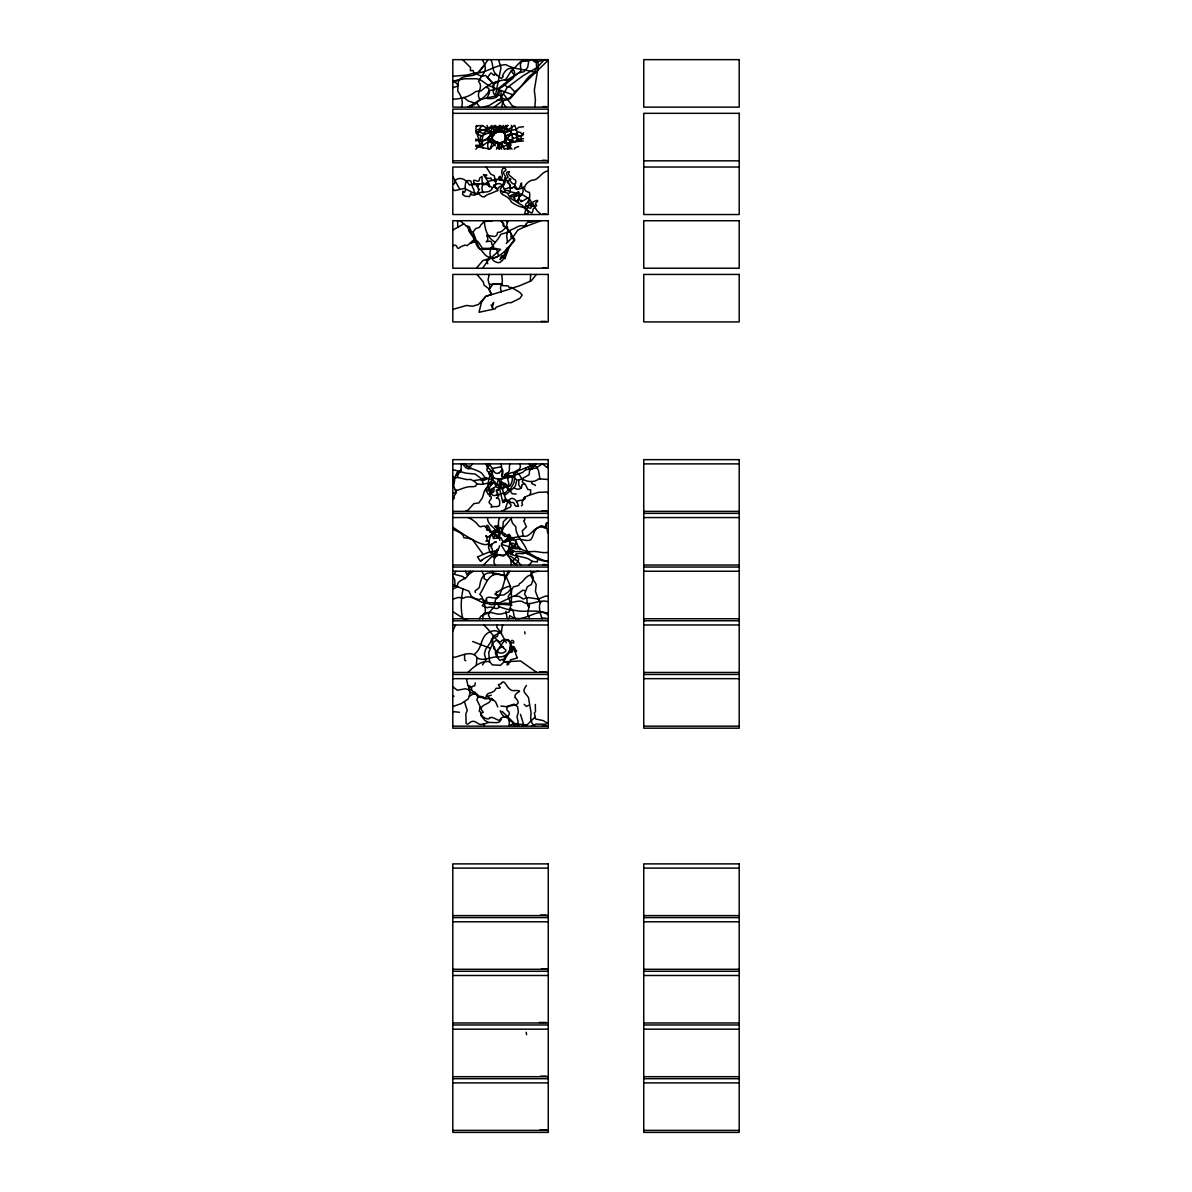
<?xml version="1.0" encoding="UTF-8"?>
<svg xmlns="http://www.w3.org/2000/svg" width="1192" height="1192" viewBox="0 0 1192 1192"><rect width="100%" height="100%" fill="white"/><g stroke="black" fill="none" stroke-linecap="round" stroke-linejoin="round"><path stroke-width="1.5" d="M490.925 133.131C488.362 133.981 493.354 130.256 491.283 125.845M502.294 532.615L503.322 521.783L507.628 517.566M508.373 476.845L507.837 479.512L508.969 484.19L507.3 487.126L507.762 490.314L505.468 492.594L494.784 495.5A7.42 7.42 0 0 1 493.205 495.455C486.872 492.281 488.109 484.682 488.839 478.677C491.521 472.077 496.304 470.453 488.72 471.719C487.9 477.53 496.677 479.705 502.622 478.931L505.11 475.951L508.76 476.845M479.229 618.752L481.076 615.996L488.318 612.882M521.247 138.481L520.859 135.724A2.518 2.518 0 0 1 521.858 135.814L523.526 132.684M485.457 489.927C488.348 493.309 489.003 498.867 490.419 489.569L496.051 486.589L498.688 478.692M498.062 633.146L497.466 636.319L491.819 638.659L490.478 642.473L485.531 649.491L484.414 653.887L486.008 659.832L482.507 664.898M486.351 612.748C491.581 611.332 495.485 614.655 500.64 614.089L509.118 611.988C512.009 603.837 512.158 593.243 509.878 586.062C503.665 587.537 501.042 590.263 498.152 591.411L497.481 592.35L496.245 591.783L496.215 593.542C491.625 594.272 499.225 594.197 498.256 596.268C495.44 601.066 488.139 594.272 485.904 599.099L486.887 600.112L482.209 605.789L487.185 607.726C492.862 605.238 496.289 611.258 499.195 607.011C494.293 602.213 510.489 605.506 511.964 605.089M491.596 126.501L495.827 132.997M508.045 149.164L505.84 140.939L501.012 143.204M504.633 475.757C504.32 472.553 511.562 471.6 507.151 474.938M475.817 133.012C480.078 135.098 478.722 155.899 482.745 136.588C482.983 130.062 499.97 120.452 499.314 131.954M499.567 545.847C498.628 549.631 496.081 555.055 491.834 556.545L483.49 565.053M534.776 107.146L535.432 100.039L534.329 90.19L538.367 65.709L537.801 61.611L534.15 59.645M501.832 487.439L499.061 488.482L496.87 487.096L495.053 484.623L495.142 482.119L492.4 479.646L493.562 478.32M509.789 485.993C508.105 486.083 499.329 481.926 505.691 486.768L506.347 486.41C508.448 482.209 499.82 484.399 501.132 479.214M497.153 656.434L497.034 650.758L505.214 639.493L508.433 639.672L510.355 644.038L509.967 647.658C510.325 652.858 504.588 657.224 499.522 656.911C492.296 655.794 483.892 662.037 477.173 657.939A14.811 14.811 0 0 0 476.07 656.241C469.737 650.072 460.112 656.762 452.811 657.522M504.082 133.087L505.795 132.506A15.183 15.183 0 0 1 506.57 132.312C527.728 123.089 507.27 141.937 523.526 138.674M482.745 618.752L483.177 614.327L485.338 612.196L485.144 606.415L482 596.626L479.735 594.316C485.323 586.837 488.02 570.968 500.61 574.902A15.481 15.481 0 0 0 503.68 575.393L506.183 576.63L510.742 587.149M501.608 630.136L501.37 633.533L506.302 642.816M490.27 618.752L488.422 615.102C489.614 610.557 494.665 607.622 495.663 603.226C492.937 598.578 500.044 598.041 499.657 594.316C503.724 587.343 504.112 578.254 508.433 571.251M475.817 140.284C481.568 141.49 487.617 139.613 489.361 136.38M490.299 133.429C490.15 139.24 482.537 143.785 475.817 139.091M490.001 546.159C489.167 543.731 491 545.787 495.216 541.63M517.119 506.362L518.505 506.287L517.06 502.13L517.85 500.789L522.93 500.029L524.048 497.437L529.486 495.097L530.619 493.19L530.663 489.852L527.803 489.435L525.448 484.563L522.245 481.881L522.752 480.257L519.325 474.625C514.512 468.307 505.319 475.906 500.685 479.288M499.746 481.464L505.497 498.569L506.958 500.238M469.946 107.161L475.474 103.927L480.033 99.502L497.511 95.554L498.643 88.208L520.889 71.088L520.383 64.234L522.588 59.645M497.138 494.412C496.259 497.481 498.45 492.072 498.927 495.38C498.345 495.425 497.973 498.375 496.23 497.869C497.854 498.301 499.865 498.003 499.731 503.337C500.372 508.626 493.98 505.408 491.03 507.27C493.413 504.752 489.525 504.454 488.973 502.13C489.42 500.163 493.846 497.347 489.703 495.872M483.162 483.684L482.075 480.436L479.735 479.72L473 480.689L470.855 479.452L466.757 479.586L457.207 477.351L452.811 479.512M529.054 565.053L532.303 561.387L529.144 559.331C525.747 556.858 514.214 556.634 516.091 554.146C518.609 558.303 510.951 558.869 513.946 563.25M529.591 603.673L527.579 614.327L529.665 618.752M535.461 712.026L535.342 704.442M497.094 147.108C496.99 150.326 504.514 145.573 507.673 144.888C514.169 144.202 506.794 136.141 506.451 140.477C505.661 137.11 504.872 127.887 496.423 132.014C483.594 141.535 502.875 139.151 496.543 149.164M501.668 107.071L502.711 102.08M470.006 686.383C469.112 691.241 466.37 680.125 466.593 678.665M491.611 546.383C490.791 548.827 491.223 547.53 491.983 548.26C493.25 550.764 491.342 558.705 488.556 547.411C488.407 540.721 491.73 529.68 492.594 536.862C493.399 537.07 496.185 537.786 493.995 534.538C490.046 534.448 488.645 521.262 486.098 526.551C487.394 527.087 489.346 531.915 486.604 529.993C488.094 529.412 487.647 528.965 485.651 527.311C484.831 524.182 481.047 528.011 479.08 526.253C476.264 522.32 472.464 519.399 468.233 517.566M508.373 535.119C509.774 532.481 508.954 536.281 510.385 536.326C510.936 535.074 507.539 534.508 506.764 536.028C503.605 538.113 504.529 533.524 503.918 535.581C499.522 534.18 503.203 521.992 498.777 530.112C497.526 528.577 496.334 527.907 495.276 526.193C493.19 524.838 498.256 529.442 497.347 525.448C494.352 528.786 501.117 531.215 497.258 537.979M505.259 134.696C506.362 139.196 500.893 144.187 508.939 143.07C513.007 141.163 508.731 138.212 505.468 138.883M489.644 536.132C488.869 535.908 488.318 538.635 486.738 536.296C484.101 534.329 487.707 537.279 487.111 539.857C484.161 542.643 488.005 540.304 489.048 541.585C488.348 552.283 459.456 531.572 452.811 527.236M517.79 140.403L517.239 138.883M482.238 478.648C482.119 482.7 485.502 479.11 487.379 478.633L488.72 479.08M486.962 125.428L490.076 132.536M511.785 545.221C512.381 547.888 513.082 543.582 514.765 546.323C516.494 546.249 512.486 542.211 515.883 544.967C514.408 542.867 517.105 541.794 515.048 540.378C518.252 542.39 515.555 549.885 528.697 551.524A3.74 3.74 0 0 1 529.933 551.792C537.652 550.451 540.393 553.505 548.26 552.403M489.495 495.827C489.987 492.147 493.652 493.115 493.741 491.536C495.067 486.47 492.326 489.748 491.73 490.091C493.712 494.516 486.5 489.718 490.642 485.636C494.442 482.149 489.256 484.98 489.107 482.76C491.417 482.194 491.521 480.167 492.534 478.722M495.991 184.566L494.308 175.775L490.732 174.106L486.247 167.029M523.094 726.152L523.348 723.544L520.472 714.291M517.388 140.447L517.462 139.419M514.318 125.428L504.261 132.491M487.945 486.41L488.303 488.064M506.049 139.047L506.213 141.505M479.989 140.567L480.748 135.471M499.21 125.428C499.15 129.69 479.333 140.894 492.683 141.58M490.612 531.572C490.717 531.185 496.647 532.079 494.68 530.693C493.205 529.606 493.488 532.854 493.25 533.122M506.183 107.071C501.996 103.421 500.908 97.088 501.042 91.993C501.31 87.686 489.688 89.787 493.592 84.066L487.334 77.554L490.94 72.936L494.158 75.379L495.246 73.978L501.37 78.508L503.277 76.482L502.473 75.856C508.731 62.058 518.386 70.283 513.231 77.763A3.308 3.308 0 0 1 512.396 78.791C507.509 81.861 504.335 86.554 499.075 88.595C500.104 96.82 496.095 99.085 487.319 98.578C486.664 96.656 491.208 91.784 488.899 90.726C488.198 93.512 483.252 98.072 479.303 100.62M489.167 274.428L488.05 279.852L490.27 287.868L489.122 289.507L491.491 294.424L485.934 296.227L478.409 304.526L472.39 306.24L466.668 305.45L452.811 309.399M496.036 180.141L495.902 181.631L495.738 179.262L499.21 179.515L498.733 177.31L500.163 176.237L499.85 179.471L502.532 180.588L507.434 180.499L510.414 186.175L510.221 191.331L508.984 193.268M465.55 511.368L468.322 509.833L473.85 503.635L478.826 502.92L482.417 497.839L484.459 490.925L487.856 485.829M499.254 143.085L502.935 141.788A23.751 23.751 0 0 0 503.62 141.356M506.823 500.685L508.641 500.193L511.07 502.652C515.883 501.132 513.335 506.481 516.807 506.302M505.691 553.878L507.941 550.54M497.451 492.385L496.99 494.576M505.125 134.919C504.395 130.33 497.243 131.06 494.248 134.055C492.013 139.792 485.055 142.131 488.675 149.164M535.357 463.882L532.407 468.754L529.65 469.872M510.087 463.882C508.418 466.936 510.668 469.633 508.209 472.747M485.904 478.677L485.829 477.918M506.272 142.176L505.9 142.936M508.403 137.02C514.84 128.468 513.737 149.015 504.544 141.282M488.541 489.107L489.137 490.761M489.495 536.549C492.877 532.109 496.021 532.392 497.183 536.892M495.514 565.053C491.685 562.207 495.768 556.187 496.349 553.535C498.658 554.101 497.198 555.904 499.686 554.891C503.069 554.727 502.19 558.512 506.525 553.416L510.489 558.973L511.472 565.053M498.986 149.164L498.554 142.995L491.372 140.209M483.594 65.992C479.586 70.075 477.143 75.379 470.318 75.826C456.908 77.286 458.294 80.326 457.743 91.128C461.244 96.001 463.539 101.394 461.542 107.206M505.229 136.544L509.789 133.876A10.311 10.311 0 0 0 510.891 133.727L511.472 134.785L513.111 134.189A16.226 16.226 0 0 0 513.514 133.921L515.495 134.07A3.025 3.025 0 0 1 516.419 133.891L517.358 132.416M496.662 132.386L501.474 127.037L500.148 125.428M475.25 682.927L474.714 685.907C470.736 685.296 470.661 690.153 473.045 691.658L475.25 692.284L475.504 693.476M493.89 134.86C494.367 131.641 500.998 130.077 504.067 131.85A4.708 4.708 0 0 1 504.395 133.608L505.617 134.905L505.572 140.686M508.895 143.055L508.075 148.344L504.186 149.164M518.669 202.893L518.058 199.839L519.503 195.905C518.907 190.482 518.758 190.556 515.942 194.087C513.231 193.357 506.943 197.336 512.337 196.62C513.707 195.384 521.723 194.281 514.408 196.978C511.74 198.781 516.121 197.902 514.81 199.839C515.868 203.027 521.798 203.936 523.884 207.006C525.955 209.002 532.258 214.903 532.466 212.265L533.375 208.645L535.238 207.021M499.82 517.566C495.932 523.362 501.847 532.69 497.556 536.177C495.41 536.951 491.76 530.887 490.061 532.437C490.672 532.064 486.574 527.341 490.21 531.26M548.26 171.037C542.405 171.275 539.931 177.891 534.448 179.962C527.847 179.396 518.654 190.437 529.471 192.434C530.47 196.74 528.652 199.735 528.89 204.547A1.997 1.997 0 0 1 528.324 205.501L523.884 207.006M523.899 483.863L521.679 484.95L521.947 486.44C520.725 490.374 516.464 489.42 513.797 487.841M517.715 548.588L518.773 547.649L519.623 549.601L520.695 549.154L518.401 546.934L510.847 547.292L502.86 544.818L501.459 543.358L502.935 542.002L501.296 537.935L493.175 538.546M491.968 125.428C488.735 130.047 479.124 129.094 477.858 133.862M510.027 604.016L511.562 602.928M498.047 131.969L498.465 129.988M500.491 488.213L502.86 489.078L503.829 487.796M476.249 665.449L477.038 657.686M478.081 696.947L476.815 699.808L480.361 707.005L479.199 710.983L480.525 712.116L480.868 715.453L484.772 720.37L488.467 722.441L496.885 722.65L499.269 722.009L501.281 719.536M482.939 192.806C479.497 182.182 486.053 182.972 492.281 187.725M452.811 584.914L468.873 591.143L471.257 596.164L474.788 598.429L478.916 599.591L481.151 598.697L488.482 602.72L499.344 602.973L513.529 596.089L519.205 596.417L523.124 598.98L528.503 597.579L538.367 599.099L545.876 595.925L548.26 596.581M548.26 522.483L546.368 523.139L545.414 526.968L541.138 525.627L538.665 527.46C533.167 529.308 534.135 535.7 530.812 539.678C526.089 542.449 519.652 536.907 514.199 540.497C507.405 537.264 511.159 548.976 507.107 552.239M521.545 135.739L523.526 134.592M492.475 571.251L492.967 574.931M511.606 652.069L512.873 648.686L512.515 651.666L509.073 652.62L511.279 652.113M508.82 618.752L509.789 615.519C521.455 625.577 536.057 607.369 548.26 613.597M495.336 95.911L500.998 67.75L498.539 59.719M500.297 632.565L500.163 633.161C496.245 629.033 490.121 630.762 486.262 634.144C480.138 640 482.03 648.388 474.759 653.857L474.923 654.855M485.323 477.932L481.926 473.373C477.62 469.425 468.039 469.037 464.984 463.882M502.637 624.966L501.132 631.864L493.071 636.364L491.894 645.528L488.705 652.426L489.659 661.694L492.385 664.898L500.506 665.3L504.156 661.798L520.502 660.919L536.802 672.452M488.094 59.645L479.169 72.22M457.579 220.729L457.803 227.404M516.211 726.152L518.207 721.95L516.985 716.824L518.386 712.056L517.581 706.796L514.214 704.159L506.093 706.662L500.863 705.992M514.408 149.164L514.706 148.046L518.52 146.541M457.683 477.396L457.758 474.401L460.991 471.019L461.334 463.882M491.044 476.04L490.27 474.788C490.627 471.928 486.589 472.419 486.947 469.246L487.558 467.89L485.934 463.882M503.799 487.975C502.577 477.56 497.72 492.356 498.182 490.046C495.425 488.72 496.14 491.864 497.258 492.162M530.678 274.428L530.276 281.148M489.867 717.703C492.505 715.885 497.869 721.175 499.97 720.221C499.582 717.986 506.287 714.097 509.163 720.177L512.515 722.218L514.348 726.152M497.913 478.618L499.88 481.792L498.628 487.617A1.684 1.684 0 0 0 499.448 488.139L502.86 502.622L506.645 500.223L511.115 505.035L510.489 506.973L501.266 511.368M486.768 490.285L486.381 488.497M510.414 142.295L510.981 145.305L507.539 149.164M459.874 189.454L452.811 176.446M509.222 726.152L509.237 718.791M502.92 541.719L507.42 538.814L523.184 535.893L522.26 530.887L526.447 526.789L523.69 520.74L524.808 519.891L524.391 517.566M483.684 726.152L484.339 723.991L488.467 722.441M511.74 589.355L511.338 593.646L509.848 593.646L508.135 596.775C513.32 608.546 507.405 600.932 502.1 603.852C497.273 601.215 492.609 606.981 488.228 603.48C480.287 604.24 471.362 593.258 463.479 598.16L458.667 597.371L452.811 599.144M504.484 132.327L500.908 127.544M496.379 129.69L495.753 125.428M492.296 478.96L492.013 477.545M463.122 588.923C461.289 597.46 460.112 608.844 462.898 618.752M469.141 687.933L468.784 689.855L470.214 692.597L468.307 698.885L461.334 703.578L452.796 706.543M537.681 59.645L536.311 62.729L536.564 66.499A18.908 18.908 0 0 0 536.817 67.795L533.465 73.323C525.478 77.584 523.377 86.614 515.287 91.218C512.441 95.852 507.732 101.856 501.847 97.953M516.508 481.136L515.376 485.963L513.752 488.02L505.497 494.695L504.171 493.861M513.856 538.858C511.085 537.86 512.933 539.812 508.448 539.261M452.811 476.398C456.327 478.543 453.616 483.282 453.72 485.844L454.808 489.271L456.491 490.448L455.359 491.044M505.259 509.103L507.762 501.638L509.237 500.863M528.831 607.071C525.672 604.508 528.712 598.518 524.525 594.167L527.311 586.762L531.423 584.423L533.495 578.209L530.5 571.251M509.207 551.732C506.123 547.098 510.146 560.315 506.898 554.057M482.879 107.161L489.242 105.447L500.491 98.534L507.151 87.582L523.288 75.573L538.248 66.856M504.112 502.204L505.378 500.923M512.5 724.11L513.126 722.456L512.262 721.309L502.07 711.311M526.417 685.385L524.45 688.663C521.813 692.82 529.367 695.606 528.816 699.585L531.081 712.697L530.649 718.478L532.034 723.201L534.478 726.152M505.557 540.661L506.317 539.663M480.167 144.709L479.795 145.558L475.817 145.186M476.219 131.641L476.889 132.372L475.817 131.165M479.616 708.51L480.391 707.512M492.087 142.519L490.985 147.376L488.988 149.164M504.842 126.754L504.752 127.887M452.811 631.104L455.538 624.966M494.173 130.256L490.821 133.817M482.402 140.239L482.402 147.406L483.267 147.823M455.895 571.251L454.271 574.261L452.811 573.888M479.512 145.469L475.817 149.164M515.123 697.394C513.156 692.328 525.583 690.868 515.629 690.466C506.883 692.775 505.736 678.084 501.549 682.882M509.505 476.159L505.78 476.025L505.065 477.187C498.941 479.944 503.903 468.65 501.728 468.292L501.147 463.882M524.197 186.727C520.085 189.796 516.33 190.198 514.989 184.909C515.853 188.559 511.457 184.82 515.227 188.187A9.938 9.938 0 0 0 515.6 188.694C520.964 193.253 521.604 174.36 521.649 187.829C526.492 189.2 518.088 202.804 518.267 193.521M499.299 145.111L500.476 143.129L498.658 143.174M503.233 131.939L507.628 125.428M473.537 231.397L475.757 228.536L479.586 227.329A12.605 12.605 0 0 1 481.106 224.692L484.28 221.652L492.356 220.729M452.811 477.918L455.18 476.889L456.938 472.688L461.021 470.155M491.432 546.04C490.508 546.487 493.801 542.837 490.404 545.355M505.974 227.851L507.986 220.729M538.367 66.126L544.476 59.6M499.791 128.557L506.019 127.738L510.727 131.507A1.773 1.773 0 0 0 510.981 132.684L510.891 133.727M492.445 139.851L491.879 140.775M510.325 187.561C507.971 187.219 504.082 191.018 503.397 187.025C501.012 181.437 495.365 183.359 492.668 187.606C490.27 194.281 482.343 190.735 478.841 193.179C476.204 194.639 473.209 192.076 473.939 189.722C471.764 186.757 472.017 184.581 470.81 180.975C464.805 178.517 464.791 185.728 465.521 190.347L464.344 192.508L462.883 191.167L462.749 194.594L465.133 196.233L469.618 196.576L470.736 193.268L471.406 194.817L474.371 195.25L478.111 193.372L482.194 196.74L484.578 196.755M509.938 486.008C512.188 482.82 514.229 475.846 509.64 476.01M513.737 538.456C507.971 533.942 509.595 543.999 511.904 543.388C516.151 542.822 508.775 544.208 511.577 545.072M469.618 696.217L473.507 693.699L476.1 693.416L479.035 696.143L483.222 696.873L484.623 698.78L491.685 698.542L495.559 701.835L497.824 707.005M454.808 489.271C459.158 493.697 452.587 494.248 454.301 498.316L452.811 499.537M515.212 697.558C526.074 709.061 502.771 702.192 507.36 710.492A2.905 2.905 0 0 0 507.911 711.043C512.337 713.248 504.976 723.365 500.253 710.804M506.272 243.451L513.439 236.418L517.79 230.086L523.646 227.3L527.654 222.248L531.349 222.293L535.133 220.729M508.731 476.845L509.52 475.742L513.573 475.653L522.603 472.434L525.627 469.752L525.791 468.292M503.769 188.649L504.976 190.69L502.964 192.687M510.221 652.039C507.837 653.44 510.042 650.296 509.893 652.441M514.765 596.104L522.871 590.189L525.359 590.785M491.64 138.793L488.511 139.151M490.97 148.285L491.134 146.974M548.26 60.122L519.638 87.895L510.295 98.593L501.847 101.275L494.158 107.161M505.185 578.284L509.952 571.251M501.817 127.261L501.668 126.233M534.284 712.741L535.268 716.824L525.761 726.152M491.342 140.12L488.467 139.717L488.348 140.894L490.404 142.608L492.46 140.433M482.611 268.23L488.243 260.214L500.61 249.411C493.712 247.564 486.083 250.409 479.765 248.979C474.342 245.15 475.519 235.539 469.514 231.397L467.428 226.838L459.963 220.729M498.465 127.619L494.367 130.792M498.897 641.49C497.928 638.361 489.718 642.503 494.293 647.45C492.907 650.668 499.239 650.847 495.35 651.815C495.172 654.885 497.779 658.371 500.074 660.547C503.903 657.12 502.175 663.02 503.918 658.803C508.671 658.818 500.431 656.166 506.168 656.36L507.136 654.095C512.62 649.625 498.077 664.913 507.732 661.962L506.987 664.927L508.716 664.287L509.044 662.037L510.474 661.843L510.504 659.846L517.477 657.969L516.866 656.956C515.391 652.501 514.855 653.618 516.658 650.638C515.48 650.579 515.659 648.523 515.138 652.054C512.784 649.402 517.85 647.196 513.216 648.672C516.687 646.6 511.398 645.483 512.366 647.882C512.649 649.118 512.56 648.433 511.368 650.743C508.567 653.991 513.365 642.861 511.279 646.705C510.414 642.652 511.606 642.473 513.558 642.92C514.75 641.296 511.8 639.061 510.936 641.311C509.833 645.334 510.042 638.405 504.514 640.745C501.623 637.929 501.266 643.874 498.897 641.624M510.042 191.689L521.798 194.326L529.188 198.766L528.667 200.032M467.815 672.452C473.716 666.969 480.853 660.413 489.659 661.694M494.978 88.923L493.041 91.516L493.95 94.064L500.998 95.688M514.735 125.428L516.27 129.392L515.6 130.032M510.668 131.418L511.919 128.11L511.383 125.428M499.761 540.348C498.405 529.784 506.749 525.389 511.547 517.566M489.897 133.027C482.7 134.875 474.267 132.014 482.551 125.428M501.832 682.733C500.64 685.445 496.587 683.403 499.165 686.13C502.622 689.363 496.617 687.784 496.021 688.35C493.309 695.01 486.306 690.436 485.874 698.229L477.828 696.918L476.055 694.429L470.184 692.239M517.224 139.911L516.538 140.79A15.809 15.809 0 0 0 516.047 141.178L515.004 141.699M487.826 485.502L489.033 484.652C493.965 483.714 496.781 480.838 489.346 483.043L480.719 484.384L477.009 483.818L475.429 486.291L472.255 486.738C466.608 486.098 461.662 489.182 456.491 490.448M520.219 136.052L513.141 138.615L510.265 141.535M536.43 274.428L531.26 280.85L519.012 285.976A100.083 100.083 0 0 0 509.505 289.194L485.8 296.391L481.613 301.755L479.02 312.289L495.321 308.773L496.051 307.283L508.582 302.574L510.847 302.783L519.757 298.492L522.156 295.095L519.548 292.174L511.204 287.406L509.148 287.466L507.896 285.797L502.786 285.707L502.368 284.262L492.862 284.158L490.27 287.883M475.817 140.954L477.485 139.717M486.232 463.882L488.258 466.802L487.453 468.337M500.297 483.654L497.898 485.323L495.291 483.326M502.979 483.892L500.387 483.371M524.927 498.867C521.515 501.221 521.56 502.83 522.573 504.752L521.396 505.855M531.572 59.645L527.281 61.105L520.844 61.388L510.429 72.101L505.84 79.372L499.388 80.967L494.203 83.887L493.145 89.862L488.854 90.637L488.795 88.327L486.023 87.269L492.534 82.591L485.517 75.424L481.702 76.377L474.297 73.055L466.996 75.051L452.856 76.258M488.631 248.621L492.609 247.429M480.987 561.074C485.904 555.859 493.786 555.919 497.466 549.184M526.655 725.123L524.644 724.736L521.679 726.152M508.358 539.261L507.42 538.814M513.245 560.195L512.724 561.208L510.489 558.973M491.581 143.427L492.847 142.876L495.321 145.841M508.001 125.428L500.774 127.693L500.789 131.865M467.935 107.086L479.363 100.247M511.398 560.195L512.843 561.849A5.141 5.141 0 0 1 514.05 563.414C516.36 565.827 521.366 558.154 516.523 557.096M535.074 465.267L536.385 463.882M491.149 147.629L497.198 142.057M488.258 466.802L489.688 463.882M525.627 469.752L536.057 468.069L542.226 463.882M548.26 722.441L545.4 724.274L536.042 724.08L531.662 726.152M511.413 187.964C516.508 185.579 508.522 191.435 509.833 184.507C509.148 183.3 505.855 182.331 507.792 181.795C508.209 180.096 513.707 179.009 509.148 178.681C509.744 180.454 512.053 183.672 512.947 183.866C516.762 185.281 516.985 179.262 513.484 179.009C513.037 177.101 505.93 174.851 509.431 171.678C505.125 171.514 506.406 174.464 508.135 177.221C504.574 178.726 505.602 181.765 504.127 184.745C499.21 189.513 497.958 190.66 507.658 193.119C508.865 197.917 517.507 204.83 518.863 198.364C519.146 201.791 523.303 199.615 520.8 200.912C519.444 204.89 533.897 191.316 527.356 202.625A3.665 3.665 0 0 1 526.775 203.296C522.781 204.95 528.98 208.689 528.324 205.709C532.794 205.844 527.922 202.402 532.273 203.087C532.66 201.478 540.736 198.334 536.549 202.446C533.524 203.743 537.771 205.56 536.46 205.858C533.852 208.585 533.211 201.284 531.736 204.622C531.781 204.92 535.61 207.468 530.872 205.754C532.168 208.779 529.829 208.525 527.922 207.512C524.286 207.542 532.064 214.933 525.21 213.86C523.288 213.74 528.607 208.451 522.871 207.289C520.01 206.767 515.689 205.277 511.502 202.148C507.509 194.236 500.297 196.218 500.387 190.526M452.811 230.011L463.762 223.947M495.336 248.755C497.988 249.873 497.377 253.762 498.777 256.116L492.177 258.887C493.473 262.031 500.461 264.579 501.534 260.675L502.458 260.675C506.719 251.423 497.481 262.717 500.67 258.56C500.67 256.355 502.309 254.894 503.948 255.714L507.107 247.951L507.39 251.035L504.812 255.49L504.767 258.873L509.252 247.087L514.765 240.203L510.906 237.104L511.383 233.766L507.658 228.715L507.434 226.614C503.784 228.119 502.756 232.708 497.6 232.425C496.84 239.234 491.283 235.256 488.72 235.763C483.49 233.021 490.91 239.577 486.142 241.708C494.308 240.069 489.465 242.721 493.831 246.968L493.354 249.083L495.932 248.338L496.393 249.173M501.057 220.729L502.383 221.772L503.292 226.078C507.792 226.525 508.328 234.6 510.802 229.847C515.272 228.939 519.22 224.036 524.286 226.167M542.479 463.882L546.577 467.175L548.26 465.685M494.382 555.666C490.866 557.692 496.781 559.078 495.663 555.859C499.269 556.649 495.44 555.532 495.917 554.012M509.595 650.385L509.967 647.658M476.919 132.103L477.709 131.969M475.817 128.721L476.904 125.428M521.858 478.648C525.016 480.808 531.617 483.326 537.428 479.899L538.397 478.797L548.26 479.497M498.48 81.458L495.604 81.727L493.503 83.321M490.493 132.699L491.432 132.089M485.099 184.209C487.498 180.811 493.413 179.292 495.261 181.214M522.022 478.812L529.144 474.699L529.695 469.38L528.473 466.772L515.734 471.853M507.092 538.903C504.052 544.133 512.143 539.38 508.984 540.378M452.811 589.414L454.167 588.148C458.831 588.431 456.163 582.545 460.052 581.145C462.958 578.463 468.009 579.193 468.411 572.518L470.646 571.251M520.546 138.6L521.127 141.252L515.54 141.61M476.442 268.23L482.834 260.556L487.99 258.947A5.841 5.841 0 0 0 490.433 256.235C487.647 247.325 497.869 241.663 500.655 234.347L508.805 231.978M496.349 595.464L503.933 594.927L508.805 591.634C509.207 589.101 512.53 589.891 513.32 586.911L518.803 585.406L519.369 583.737C523.243 582.322 525.165 576.347 530.187 575.125M457.758 474.401L455.895 475.712M505.78 499.061L502.786 500.7M497.854 550.019C484.384 554.667 497.943 548.037 478.365 556.575M452.856 99.174C460.708 99.085 469.484 96.761 475.563 91.561L480.972 90.905L485.725 87.061M481.106 125.428L475.817 126.188M515.883 554.295C520.07 551.851 522.737 555.74 526.298 551.807M473.269 571.251L467.338 575.319L465.402 571.251M532.303 561.387L537.309 561.894L537.845 557.96M534.791 463.882L528.473 466.772M499.388 472.807C503.784 467.115 503.098 469.976 502.398 476.249M506.347 604.061L495.425 604.314M455.91 492.162L452.811 493.562M512.903 137.989L512.232 137.095M452.945 82.442L458.071 80.266M481.777 560.18L480.242 561.119L477.396 556.604M511.86 142.667L514.348 141.654M523.184 535.893C530.202 539.171 534.597 523.69 543.85 527.579A2.414 2.414 0 0 1 544.431 527.922C548.782 528.92 544.163 522.692 548.26 523.05M540.885 220.729L523.646 227.3M538.248 598.384L539.216 601.23L535.461 591.351L536.191 584.438C532.332 577.137 525.285 573.158 538.173 571.251M548.26 601.692L543.939 600.932C536.221 601.394 540.468 613.716 541.987 618.752M529.308 705.053L526.372 706.394L524.227 704.383M492.624 468.367L501.221 466.832M452.811 712.518L454.077 711.684L459.442 712.265M509.371 502.696L510.355 502.175M508.045 535.327C505.259 536.877 507.673 536.713 509.073 537.637C510.906 535.178 507.285 539.261 507.777 536.475C503.858 531.468 498.614 531.2 493.279 533.167M507.613 125.681L506.451 126.039M516.27 129.392L518.982 127.186L523.526 126.784M486.381 133.429L482.06 136.037L478.126 134.517M508.969 500.536C511.1 496.066 515.302 499.135 517.06 502.13M507.27 501.042L505.706 500.297M507.002 575.453C495.291 574.693 482.775 565.902 479.75 585.57C479.974 589.787 472.926 589.995 475.489 592.439M476.889 132.372L477.873 131.939M470.378 243.481L476.904 240.873L478.469 242.274A23.944 23.944 0 0 1 479.72 244.122L482.313 248.279L488.795 248.443M548.26 561.849C541.958 559.972 533.837 556.619 527.758 551.956M471.391 468.456L468.292 468.918L465.759 467.637L462.466 463.882M499.314 126.635L491.342 128.468L490.404 127.35M506.287 474.639L505.214 474.863M469.395 230.443C467.875 231.77 475.146 237.506 474.49 241.752M504.216 554.831L500.834 555.576L493.235 554.086M517.715 548.603C515.272 549.452 511.323 546.875 511.577 549.274C508.045 548.111 510.28 554.429 512.351 554.757C512.992 553.773 506.317 553.952 509.684 552.239M513.573 133.847L511.13 133.355M500.968 90.443L512.575 94.689M507.762 490.314L510.683 488.929L513.931 482.715L514.929 476.711L513.156 472.628M474.371 239.309L467.249 245.597L464.82 245.075C462.705 246.088 461.11 246.222 458.935 248.189C456.417 249.754 457.803 243.168 452.811 245.716M529.486 495.097L538.367 492.341L547.024 492.028L548.26 493.562M493.592 134.607L491.387 135.158C485.859 136.856 492.713 142.429 496.349 142.653M467.219 466.415L470.855 466.012L472.568 463.882M463.941 618.752L467.651 618.752M488.318 141.729L482.551 145.618L479.512 144.47M452.796 81.13L464.254 78.821L475.027 78.732C482.343 78.329 486.574 86.629 493.339 86.897M493.607 134.77L489.688 136.603M482.775 183.941C479.229 183.136 469.603 186.459 474.52 182.793A12.039 12.039 0 0 1 473.552 181.72C472.747 177.787 477.947 182.823 479.169 180.648L479.557 178.204L482.03 176.446L482.224 184.715L483.147 182.972L485.397 184.075L487.975 182.331L489.376 186.965L488.467 182.197L483.401 174.583L486.872 175.164L485.368 175.85L486.008 177.34C489.212 180.037 490.329 176.595 491.298 178.8C489.987 182.689 500.461 177.519 500.104 180.23L502.413 179.545L500.759 178.606C504.603 175.284 499.94 173.525 502.517 168.981C503.426 166.493 508.76 169.875 504.052 171.633C501.459 173.302 507.777 176.878 504.708 178.04C504.142 181.735 503.843 185.535 499.254 186.921C496.334 192.523 494.397 182.734 493.562 185.341C493.861 188.425 501.832 190.496 495.708 191.256C493.92 192.746 486.664 194.192 484.578 196.546M497.109 551.27L496.751 552.09M501.981 99.8L496.781 100.486M515.466 564.442L516.613 565.053M457.952 86.077L452.871 87.657M474.297 73.055C484.95 73.934 494.993 64.994 505.81 64.651C514.81 69.732 526 69.225 535.521 72.667M468.888 538.367L463.822 537.711C463.256 532.586 456.476 531.602 452.811 528.995M489.897 130.703L494.591 133.638M452.811 696.456L454.018 696.247M486.992 139.583L488.437 139.747M499.284 606.594C503.963 608.74 510.28 610.185 515.749 610.453C525.18 613.001 538.724 608.084 548.26 614.878M505.453 137.989L508.075 137.512M502.666 478.499L513.529 476.562L515.182 474.505L515.287 471.436L519.399 469.141L520.442 466.743L519.935 463.882M493.16 700.33L492.177 700.434L491.298 698.467M531.453 465.968L533.867 466.43M505.17 487.26L508.179 487.826L512.232 493.771L516.181 494.024M518.475 72.965L523.988 71.714L527.624 67.408L528.861 60.822M452.811 184.328L454.584 183.568L455.18 180.409C460.231 175.88 466.847 180.096 469.335 184.969L476.532 183.941L476.487 185.952L477.634 186.488L477.634 184.194L478.871 184.149L477.828 186.906L478.379 189.245L479.527 189.141L477.888 191.808L478.812 192.776L475.548 194.072L464.537 188.381L454.852 190.586L452.811 189.23M491.789 477.232L491.119 476.413M522.051 479.095L517.119 480.123L512.635 476.785M512.009 149.164L507.3 143.889L503.024 142.042M501.474 127.037L507.285 129.6M509.446 725.317L514.855 723.648L524.644 724.736M516.851 74.202L506.093 80.52L504.797 79.834M501.445 284.352L489.778 284.247M504.976 190.69L507.971 190.496L509.967 191.823M542.792 106.609L546.174 106.609M452.811 113.329L548.26 113.329M475.817 130.137C482.164 127.738 487.915 132.074 493.697 134.636M523.526 141.043L517.537 140.388L515.466 141.729L512.664 141.237M542.226 160.309L546.219 160.309M452.811 160.831L548.26 160.831M643.755 160.831L739.204 160.831M643.74 167.029L739.204 167.029M542.747 213.979L546.219 213.979M542.792 267.693L546.174 267.693M540.945 321.393L546.174 321.393M452.811 463.882L548.26 463.882M643.755 463.882L739.204 463.882M542.002 510.832L546.234 510.832M452.811 511.368L548.26 511.368M643.755 511.368L739.204 511.368M452.796 513.35L548.26 513.35M643.74 513.35L739.204 513.35M452.811 517.566L548.26 517.566M643.755 517.566L739.204 517.566M494.144 555.666L495.127 554.682L493.667 554.384M548.26 561.074C535.998 562.46 527.683 549.497 515.674 551.747L508.701 548.409M542.718 564.516L546.174 564.516M452.811 565.053L548.26 565.053M643.755 565.053L739.204 565.053M452.796 567.064L548.26 567.064M643.74 567.064L739.204 567.064M452.811 571.251L548.26 571.251M643.755 571.251L739.204 571.251M452.811 576.064L454.688 579.64L455.001 585.138M541.287 618.216L546.219 618.216M452.811 618.752L548.26 618.752M643.755 618.752L739.204 618.752M452.796 620.764L548.26 620.764M643.74 620.764L739.204 620.764M452.811 624.966L548.26 624.966M643.755 624.966L739.204 624.966M539.603 671.915L546.174 671.915M452.811 672.452L548.26 672.452M643.755 672.452L739.204 672.452M452.796 674.463L548.26 674.463M643.74 674.463L739.204 674.463M452.811 678.665L548.26 678.665M643.755 678.665L739.204 678.665M542.583 725.615L546.174 725.615M452.811 726.152L548.26 726.152M643.755 726.152L739.204 726.152M452.811 868.104L548.26 868.104M643.755 868.104L739.204 868.104M540.497 915.054L546.204 915.054M452.811 915.605L548.26 915.605M643.755 915.605L739.204 915.605M452.796 917.587L548.26 917.587M643.74 917.587L739.204 917.587M452.811 921.788L548.26 921.788M643.755 921.788L739.204 921.788M541.54 968.738L546.174 968.738M452.811 969.29L548.26 969.29M643.755 969.29L739.204 969.29M452.796 971.286L548.26 971.286M643.74 971.286L739.204 971.286M452.811 975.488L548.26 975.488M643.755 975.488L739.204 975.488M539.261 1022.438L546.219 1022.438M452.811 1022.974L548.26 1022.974M643.755 1022.974L739.204 1022.974M452.796 1024.986L548.26 1024.986M643.74 1024.986L739.204 1024.986M452.811 1029.188L548.26 1029.188M643.755 1029.188L739.204 1029.188M540.795 1076.152L546.174 1076.152M452.811 1076.689L548.26 1076.689M643.755 1076.689L739.204 1076.689M452.796 1078.7L548.26 1078.7M643.74 1078.7L739.204 1078.7M452.811 1082.887L548.26 1082.887M643.755 1082.887L739.204 1082.887M540.11 1129.852L546.174 1129.852M452.811 1130.389L548.26 1130.389M643.755 1130.389L739.204 1130.389M492.728 141.55C495.872 140.716 499.493 145.111 502.771 142.325A9.357 9.357 0 0 0 503.918 141.624L505.736 142.489M462.883 618.067L452.811 611.645M508.582 556.381L510.683 556.172L514.348 559.003M524.763 498.45L525.18 496.93M545.742 528.086C548.558 528.622 546.308 531.707 548.26 533.167M515.376 107.101L512.188 105.656L503.277 93.647M458.22 586.583L452.811 585.57M487.617 490.612L486.843 490.329M517.701 131.82L520.338 132.416L522.334 134.502M515.123 555.695C511.264 555.755 510.966 549.214 513.231 552.239C514.75 552.269 509.371 551.226 508.075 550.242M488.452 697.335C496.736 704.621 474.55 703.518 483.341 712.28C476.591 713.77 488.362 721.965 489.867 717.718M465.953 225.72L469.275 226.704L471.078 231.039L473.224 232.529L479.08 247.891L482.671 251.885C493.428 267.321 507.673 249.113 514.542 239.309L509.014 230.861M484.339 723.991L483.326 723.797C478.052 726.673 476.323 719.476 471.063 721.696L467.771 724.244L466.132 723.544L465.878 713.799L467.249 710.372L464.418 701.76M465.714 660.785L464.597 659.891L464.597 654.408M472.643 641.49L490.016 648.18M475.817 146.378L490.195 149.164M535.417 485.636C534.716 483.162 531.558 486.113 531.558 481.493M500.446 482.745L502.324 483.967M469.395 538.59L472.539 539.678L482.611 553.669M513.126 722.456L519.235 726.152M452.811 469.603L465.953 473.164L475.325 474.103L481.3 478.752L486.262 477.903L492.4 479.646M452.811 480.302L454.346 481.747M514.02 559.167L516.717 560.419L521.023 565.053M488.824 139.777L491.417 141.088M499.299 142.712L497.705 142.206M508.954 139.702L512.843 140.537L513.26 142.101M471.168 688.008L470.438 686.413L468.009 685.609M485.785 478.439L484.056 479.288L482.685 478.528M547.337 467.026L548.26 468.128M493.697 129.034L496.259 132.133L495.291 130.166M454.271 574.261L462.556 576.466L465.402 578.776M508.269 540.214L505.483 542.241L502.696 542.494M509.342 602.392C513.901 602.884 517 600.351 521.932 601.304C528.309 606.549 536.489 601.036 541.466 601.215M519.369 136.38L516.419 133.891M516.047 135.173L514.825 134.07M534.97 465.58C539.887 469.007 538.739 475.876 540.185 479.11M507.047 126.501L505.81 125.428M473.745 480.689L477.009 483.818M529.71 199.287L537.368 211.178L540.632 213.904M488.556 463.882L489.018 464.657C493.205 466.996 493.488 476.01 499.225 472.732M548.26 61.284C543.686 56.694 535.312 66.126 532.764 59.704M540.259 602.511L539.455 601.096M491.298 695.204L487.141 696.381L488.526 697.156M504.067 142.578L504.946 143.398M487.036 128.349L482.998 125.875M452.811 686.786L457.385 690.228L465.178 688.812L471.481 690.153M491.894 142.578L490.299 140.79M474.267 102.929L468.113 100.903L463.718 97.416M546.681 722.769L543.179 720.594L535.804 719.029L534.791 717.375M515.436 618.752C512.471 615.236 515.257 610.036 509.997 608.293M508.179 134.919L509.595 136.111M494.948 242.095C487.275 237.759 485.159 229.549 484.28 221.652L483.073 220.729M508.209 146.229L510.012 149.164M494.024 125.428L495.619 127.037M480.033 99.502C474.878 92.991 484.295 87.955 478.543 81.369C482.671 72.861 489.212 70.939 482.209 59.674M515.227 92.484L510.295 87.031L507.792 87.284L503.784 84.394M479.989 145.081L481.851 147.167M457.892 84.87L454.718 81.667M501.132 544.953L506.555 553.475M529.248 463.882L531.96 469.112M487.021 580.474L484.012 578.492L484.339 576.079L481.896 571.251M493.846 478.126L491.223 470.631L488.348 467.935M511.1 70.686L514.75 75.647M500.536 220.729L503.695 223.753L503.963 226.465M505.9 611.287L507.241 618.752M503.471 647.927C503.769 644.216 498.763 648.984 497.615 650.31C497.481 656.181 509.759 651.488 504.752 649.089C497.705 641.981 491.327 632.311 483.907 624.966M479.75 107.146L476.889 103.272A4.798 4.798 0 0 0 476.293 102.363M503.903 571.251L504.872 579.148M474.342 74.545L473.149 70.522L470.318 70.686L470.587 67.586L462.63 59.674M501.325 142.638L504.41 149.06M477.023 274.428L483.177 281.819L484.146 285.231L488.497 288.434L491.625 294.424M487.498 517.566C487.349 524.942 494.069 526.477 497.243 532.347M501.37 633.533L496.796 627.186L496.915 624.966M521.113 488.407L518.699 484.98L518.773 480.257M469.916 105.984L470.363 107.146M499.433 128.825L499.075 127.559M487.811 263.775L486.291 259.93M526.208 223.828L526.551 226.256M524.733 631.82L525.016 633.861M526.208 1032.287L526.551 1034.716M501.787 274.428L502.383 281.401L500.431 287.853L501.296 292.174M506.108 474.714L506.213 475.757M496.826 75.051C491.76 71.177 493.592 65.009 490.97 59.749M506.928 222.517L506.853 220.729M503.277 125.428L501.772 131.82M499.493 146.363L499.567 149.164M507.852 229.758L506.675 235.912L507.479 242.185M527.803 553.758C526.074 543.373 515.168 536.728 515.883 526.819L512.471 523.258L510.817 517.566M501.519 149.164L500.849 142.802M494.591 649.297L494.322 647.152L494.591 649.297M496.051 541.973L495.008 542.479L496.051 541.973M511.666 651.205L512.664 649.417L510.459 651.07L511.875 649.58L511.666 651.205M492.385 305.822L493.026 309.324L491.164 304.943L492.251 305.867L493.652 302.485L492.385 305.822M507.36 540.185L506.57 540.14L507.36 540.185M489.182 544.595L488.407 544.297L489.078 544.669M548.26 59.645L452.811 59.645L452.811 107.146L548.26 107.146L548.26 59.645M739.204 59.645L643.755 59.645L643.755 107.146L739.204 107.146L739.204 59.645M548.26 109.128L452.796 109.128L452.796 162.827L548.26 162.827L548.26 109.128M739.204 113.329L643.74 113.329L643.755 214.53L739.204 214.53L739.204 113.329M548.26 167.029L452.811 167.029L452.811 214.53L548.26 214.53L548.26 167.029M548.26 220.729L452.811 220.729L452.811 268.23L548.26 268.23L548.26 220.729M739.204 220.729L643.755 220.729L643.755 268.23L739.204 268.23L739.204 220.729M548.26 274.428L452.811 274.428L452.811 321.929L548.26 321.929L548.26 274.428M739.204 274.428L643.755 274.428L643.755 321.929L739.204 321.929L739.204 274.428M548.26 459.65L452.796 459.65L452.796 728.178L548.26 728.178L548.26 459.65M739.204 459.65L643.74 459.65L643.74 728.178L739.204 728.178L739.204 459.65M548.26 863.887L452.796 863.887L452.796 1132.4L548.26 1132.4L548.26 863.887M739.204 863.887L643.74 863.887L643.74 1132.4L739.204 1132.4L739.204 863.887"/></g></svg>
